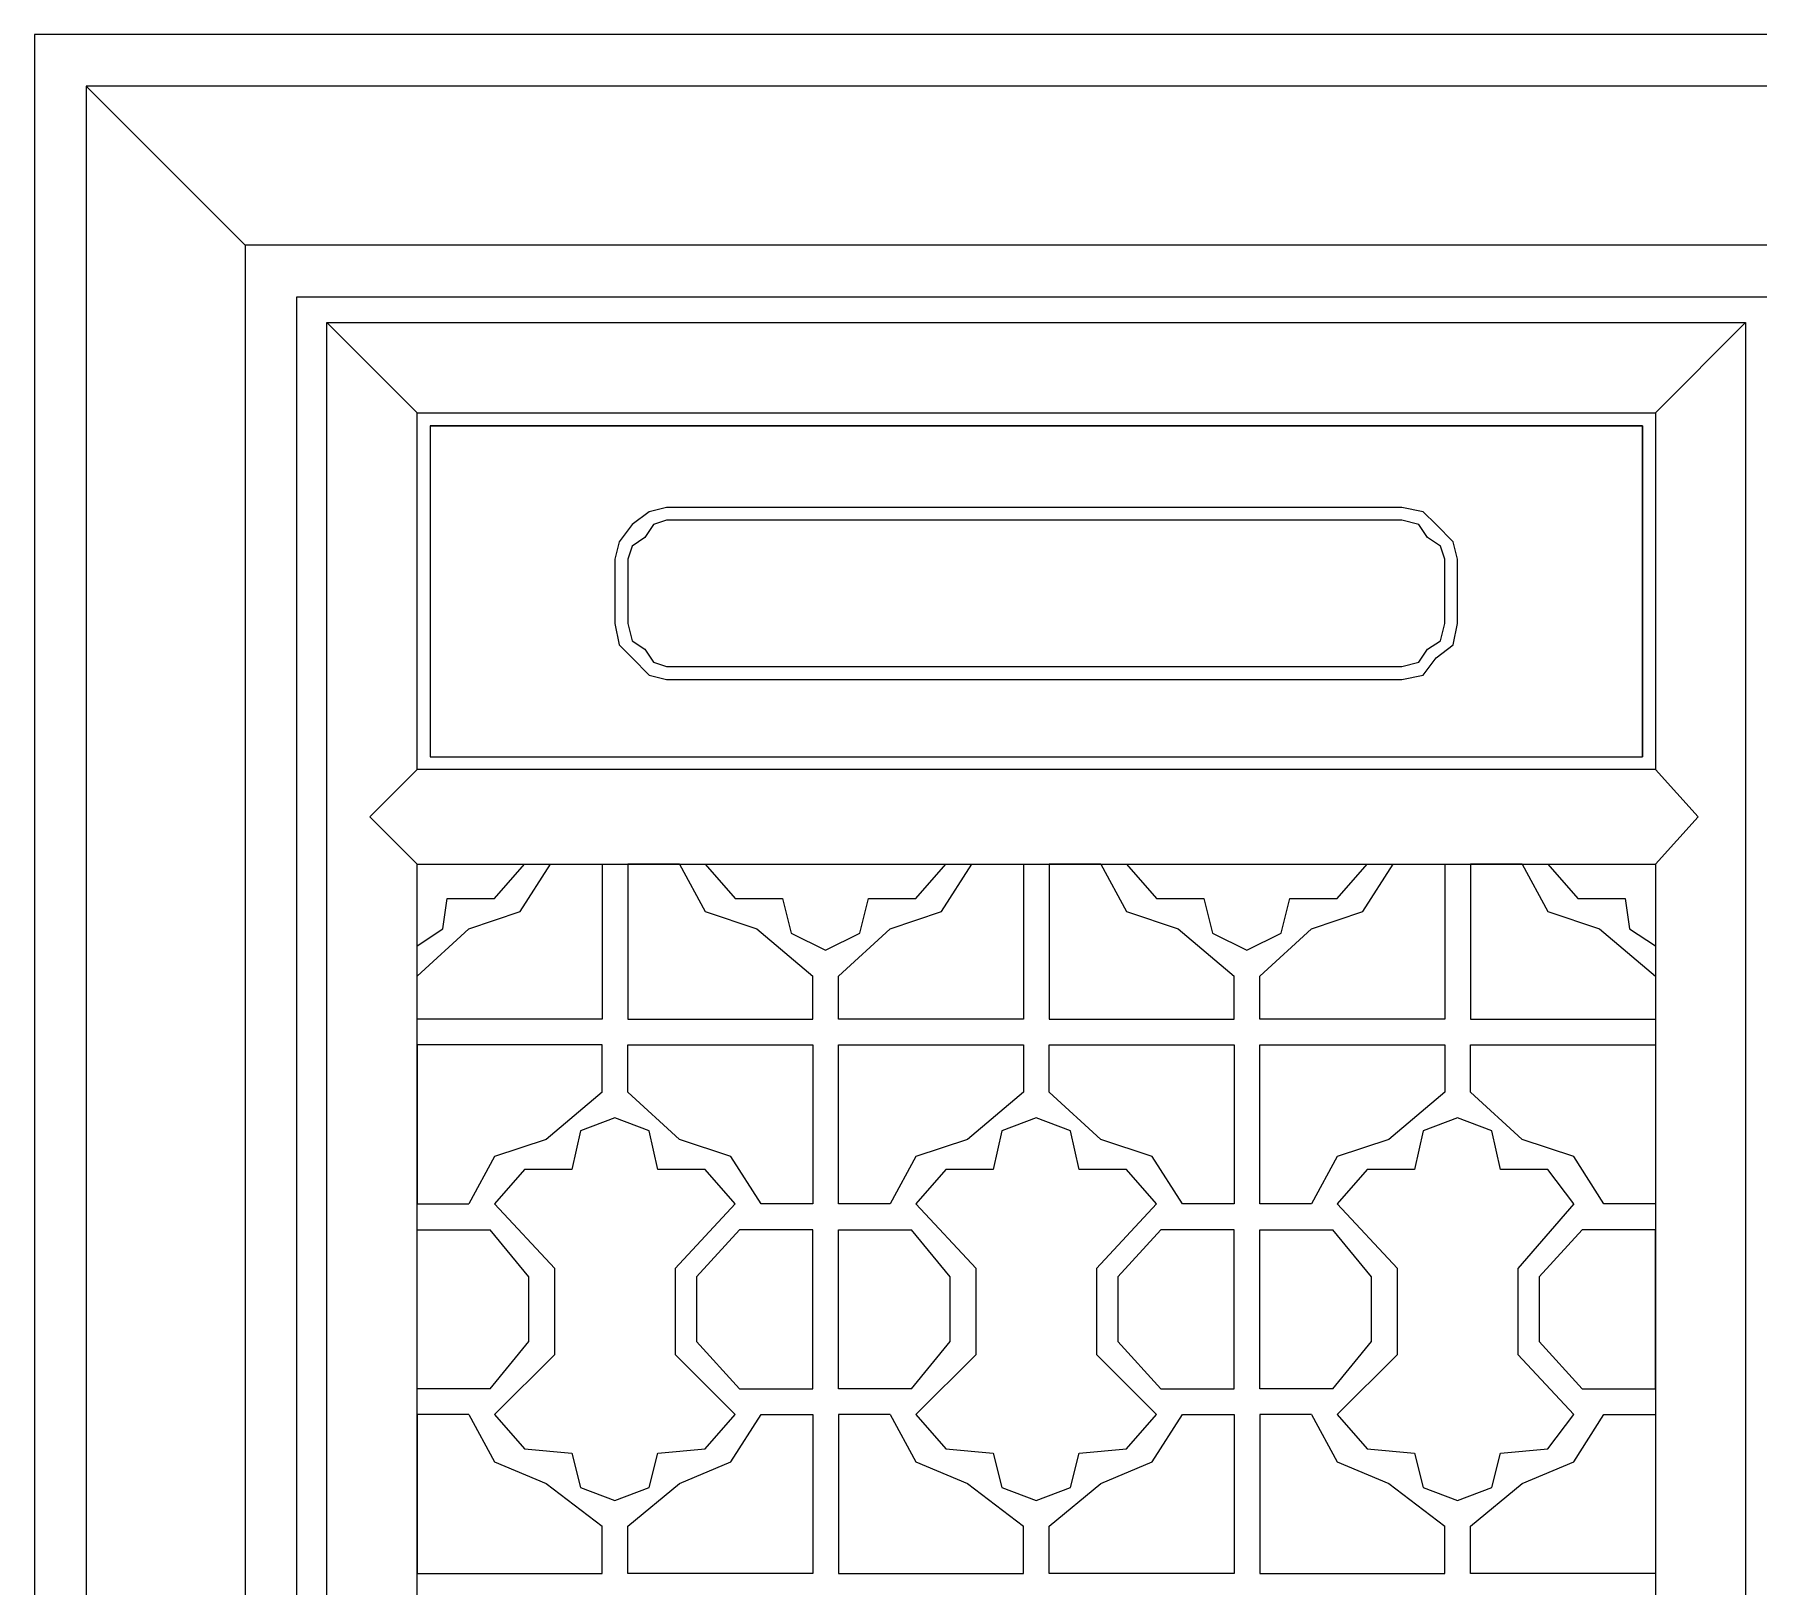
# Model space of a CAD drawing. Header units: centimetres. Extents: x -9.2 to 10.9, y -11.6 to 10.5.
# Drawn here: x -9.2 to -2.19, y 4.15 to 10.45 of the extents above; entities that cross this region are included whole.
import ezdxf

# ---------------------------------------------------------------- set-up
doc = ezdxf.new("R2010")
doc.units = ezdxf.units.CM
doc.header["$MEASUREMENT"] = 0
doc.layers.add('layer 1', color=7, linetype='Continuous')

msp = doc.modelspace()

# ---------------------------------------------------------------- linework, layer by layer
at = {"layer": 'layer 1', "color": 250, "lineweight": 0}
for points, knots in [([(-9.19759, 10.45281), (-9.19759, 10.45281), (10.90362, 10.45281), (10.90362, 10.45281), (10.90362, 10.45281), (10.90362, 10.45281), (10.90362, -11.56967), (10.90362, -11.56967), (10.90362, -11.56967), (10.90362, -11.56967), (-9.19759, -11.56967), (-9.19759, -11.56967), (-9.19759, -11.56967), (-9.19759, -11.56967), (-9.19759, 10.45281), (-9.19759, 10.45281)], [0, 0, 0, 0, 0.25, 0.25, 0.25, 0.25, 0.5, 0.5, 0.5, 0.5, 0.75, 0.75, 0.75, 0.75, 1, 1, 1, 1]), ([(-8.98821, 10.2432), (-8.98821, 10.2432), (10.69401, 10.2432), (10.69401, 10.2432), (10.69401, 10.2432), (10.69401, 10.2432), (10.69401, -11.36006), (10.69401, -11.36006), (10.69401, -11.36006), (10.69401, -11.36006), (-8.98821, -11.36006), (-8.98821, -11.36006), (-8.98821, -11.36006), (-8.98821, -11.36006), (-8.98821, 10.2432), (-8.98821, 10.2432)], [0, 0, 0, 0, 0.25, 0.25, 0.25, 0.25, 0.5, 0.5, 0.5, 0.5, 0.75, 0.75, 0.75, 0.75, 1, 1, 1, 1]), ([(-8.34187, 9.59709), (-8.34187, 9.59709), (10.0479, 9.59709), (10.0479, 9.59709), (10.0479, 9.59709), (10.0479, 9.59709), (10.0479, -10.71372), (10.0479, -10.71372), (10.0479, -10.71372), (10.0479, -10.71372), (-8.34187, -10.71372), (-8.34187, -10.71372), (-8.34187, -10.71372), (-8.34187, -10.71372), (-8.34187, 9.59709), (-8.34187, 9.59709)], [0, 0, 0, 0, 0.25, 0.25, 0.25, 0.25, 0.5, 0.5, 0.5, 0.5, 0.75, 0.75, 0.75, 0.75, 1, 1, 1, 1]), ([(-2.14223, -10.50434), (-2.14223, -10.50434), (-2.14223, 9.38748), (-2.14223, 9.38748), (-2.14223, 9.38748), (-2.14223, 9.38748), (-8.13249, 9.38748), (-8.13249, 9.38748), (-8.13249, 9.38748), (-8.13249, 9.38748), (-8.13249, -10.50434), (-8.13249, -10.50434), (-8.13249, -10.50434), (-8.13249, -10.50434), (-2.14223, -10.50434), (-2.14223, -10.50434)], [0, 0, 0, 0, 0.25, 0.25, 0.25, 0.25, 0.5, 0.5, 0.5, 0.5, 0.75, 0.75, 0.75, 0.75, 1, 1, 1, 1]), ([(-8.01018, -10.39953), (-8.01018, -10.39953), (-2.24703, -10.39953), (-2.24703, -10.39953), (-2.24703, -10.39953), (-2.24703, -10.39953), (-2.24703, 9.28268), (-2.24703, 9.28268), (-2.24703, 9.28268), (-2.24703, 9.28268), (-8.01018, 9.28268), (-8.01018, 9.28268), (-8.01018, 9.28268), (-8.01018, 9.28268), (-8.01018, -10.39953), (-8.01018, -10.39953)], [0, 0, 0, 0, 0.25, 0.25, 0.25, 0.25, 0.5, 0.5, 0.5, 0.5, 0.75, 0.75, 0.75, 0.75, 1, 1, 1, 1]), ([(-2.61374, 8.91597), (-2.61374, 8.91597), (-7.64347, 8.91597), (-7.64347, 8.91597), (-7.64347, 8.91597), (-7.64347, 8.91597), (-7.64347, 7.46643), (-7.64347, 7.46643), (-7.64347, 7.46643), (-7.64347, 7.46643), (-2.61374, 7.46643), (-2.61374, 7.46643), (-2.61374, 7.46643), (-2.61374, 7.46643), (-2.61374, 8.91597), (-2.61374, 8.91597)], [0, 0, 0, 0, 0.25, 0.25, 0.25, 0.25, 0.5, 0.5, 0.5, 0.5, 0.75, 0.75, 0.75, 0.75, 1, 1, 1, 1]), ([(-7.59096, 8.86346), (-7.59096, 8.86346), (-7.59096, 7.51872), (-7.59096, 7.51872), (-7.59096, 7.51872), (-7.59096, 7.51872), (-2.66603, 7.51872), (-2.66603, 7.51872), (-2.66603, 7.51872), (-2.66603, 7.51872), (-2.66603, 8.86346), (-2.66603, 8.86346), (-2.66603, 8.86346), (-2.66603, 8.86346), (-7.59096, 8.86346), (-7.59096, 8.86346), (-7.59096, 8.86346), (-7.59096, 8.86346), (-2.66603, 8.86346), (-2.66603, 8.86346)], [0, 0, 0, 0, 0.2, 0.2, 0.2, 0.2, 0.4, 0.4, 0.4, 0.4, 0.6, 0.6, 0.6, 0.6, 0.8, 0.8, 0.8, 0.8, 1, 1, 1, 1]), ([(-6.63043, 8.53176), (-6.63043, 8.53176), (-6.70023, 8.51426), (-6.70023, 8.51426), (-6.70023, 8.51426), (-6.70023, 8.51426), (-6.77025, 8.46174), (-6.77025, 8.46174)], [0, 0, 0, 0, 0.5, 0.5, 0.5, 0.5, 1, 1, 1, 1]), ([(-6.63043, 8.47925), (-6.63043, 8.47925), (-6.68295, 8.46174), (-6.68295, 8.46174), (-6.68295, 8.46174), (-6.68295, 8.46174), (-6.71773, 8.40945), (-6.71773, 8.40945)], [0, 0, 0, 0, 0.5, 0.5, 0.5, 0.5, 1, 1, 1, 1]), ([(-3.50447, 8.46174), (-3.50447, 8.46174), (-3.55676, 8.51426), (-3.55676, 8.51426), (-3.55676, 8.51426), (-3.55676, 8.51426), (-3.64406, 8.53176), (-3.64406, 8.53176)], [0, 0, 0, 0, 0.5, 0.5, 0.5, 0.5, 1, 1, 1, 1]), ([(-3.53925, 8.40945), (-3.53925, 8.40945), (-3.57426, 8.46174), (-3.57426, 8.46174), (-3.57426, 8.46174), (-3.57426, 8.46174), (-3.64406, 8.47925), (-3.64406, 8.47925)], [0, 0, 0, 0, 0.5, 0.5, 0.5, 0.5, 1, 1, 1, 1]), ([(-6.77025, 8.46174), (-6.77025, 8.46174), (-6.82254, 8.39195), (-6.82254, 8.39195), (-6.82254, 8.39195), (-6.82254, 8.39195), (-6.84004, 8.32215), (-6.84004, 8.32215)], [0, 0, 0, 0, 0.5, 0.5, 0.5, 0.5, 1, 1, 1, 1]), ([(-6.71773, 8.40945), (-6.71773, 8.40945), (-6.77025, 8.37444), (-6.77025, 8.37444), (-6.77025, 8.37444), (-6.77025, 8.37444), (-6.78775, 8.32215), (-6.78775, 8.32215)], [0, 0, 0, 0, 0.5, 0.5, 0.5, 0.5, 1, 1, 1, 1]), ([(-3.46946, 8.32215), (-3.46946, 8.32215), (-3.48696, 8.37444), (-3.48696, 8.37444), (-3.48696, 8.37444), (-3.48696, 8.37444), (-3.53925, 8.40945), (-3.53925, 8.40945)], [0, 0, 0, 0, 0.5, 0.5, 0.5, 0.5, 1, 1, 1, 1]), ([(-3.41717, 8.32215), (-3.41717, 8.32215), (-3.43445, 8.39195), (-3.43445, 8.39195), (-3.43445, 8.39195), (-3.43445, 8.39195), (-3.50447, 8.46174), (-3.50447, 8.46174)], [0, 0, 0, 0, 0.5, 0.5, 0.5, 0.5, 1, 1, 1, 1]), ([(-6.84004, 8.06025), (-6.84004, 8.06025), (-6.82254, 7.97295), (-6.82254, 7.97295), (-6.82254, 7.97295), (-6.82254, 7.97295), (-6.77025, 7.92044), (-6.77025, 7.92044)], [0, 0, 0, 0, 0.5, 0.5, 0.5, 0.5, 1, 1, 1, 1]), ([(-6.78775, 8.06025), (-6.78775, 8.06025), (-6.77025, 7.99023), (-6.77025, 7.99023), (-6.77025, 7.99023), (-6.77025, 7.99023), (-6.71773, 7.95545), (-6.71773, 7.95545)], [0, 0, 0, 0, 0.5, 0.5, 0.5, 0.5, 1, 1, 1, 1]), ([(-3.53925, 7.95545), (-3.53925, 7.95545), (-3.48696, 7.99023), (-3.48696, 7.99023), (-3.48696, 7.99023), (-3.48696, 7.99023), (-3.46946, 8.06025), (-3.46946, 8.06025)], [0, 0, 0, 0, 0.5, 0.5, 0.5, 0.5, 1, 1, 1, 1]), ([(-3.50447, 7.92044), (-3.50447, 7.92044), (-3.43445, 7.97295), (-3.43445, 7.97295), (-3.43445, 7.97295), (-3.43445, 7.97295), (-3.41717, 8.06025), (-3.41717, 8.06025)], [0, 0, 0, 0, 0.5, 0.5, 0.5, 0.5, 1, 1, 1, 1]), ([(-6.77025, 7.92044), (-6.77025, 7.92044), (-6.70023, 7.85064), (-6.70023, 7.85064), (-6.70023, 7.85064), (-6.70023, 7.85064), (-6.63043, 7.83314), (-6.63043, 7.83314)], [0, 0, 0, 0, 0.5, 0.5, 0.5, 0.5, 1, 1, 1, 1]), ([(-6.71773, 7.95545), (-6.71773, 7.95545), (-6.68295, 7.90293), (-6.68295, 7.90293), (-6.68295, 7.90293), (-6.68295, 7.90293), (-6.63043, 7.88543), (-6.63043, 7.88543)], [0, 0, 0, 0, 0.5, 0.5, 0.5, 0.5, 1, 1, 1, 1]), ([(-3.64406, 7.88543), (-3.64406, 7.88543), (-3.57426, 7.90293), (-3.57426, 7.90293), (-3.57426, 7.90293), (-3.57426, 7.90293), (-3.53925, 7.95545), (-3.53925, 7.95545)], [0, 0, 0, 0, 0.5, 0.5, 0.5, 0.5, 1, 1, 1, 1]), ([(-3.64406, 7.83314), (-3.64406, 7.83314), (-3.55676, 7.85064), (-3.55676, 7.85064), (-3.55676, 7.85064), (-3.55676, 7.85064), (-3.50447, 7.92044), (-3.50447, 7.92044)], [0, 0, 0, 0, 0.5, 0.5, 0.5, 0.5, 1, 1, 1, 1]), ([(-7.64347, 7.08222), (-7.64347, 7.08222), (-7.83558, 7.27433), (-7.83558, 7.27433), (-7.83558, 7.27433), (-7.83558, 7.27433), (-7.64347, 7.46643), (-7.64347, 7.46643)], [0, 0, 0, 0, 0.5, 0.5, 0.5, 0.5, 1, 1, 1, 1]), ([(-2.61374, 7.46643), (-2.61374, 7.46643), (-2.43914, 7.27433), (-2.43914, 7.27433), (-2.43914, 7.27433), (-2.43914, 7.27433), (-2.61374, 7.08222), (-2.61374, 7.08222)], [0, 0, 0, 0, 0.5, 0.5, 0.5, 0.5, 1, 1, 1, 1]), ([(-2.61374, -1.1435), (-2.61374, -1.1435), (-2.61374, 7.08222), (-2.61374, 7.08222), (-2.61374, 7.08222), (-2.61374, 7.08222), (-7.64347, 7.08222), (-7.64347, 7.08222), (-7.64347, 7.08222), (-7.64347, 7.08222), (-7.64347, -1.1435), (-7.64347, -1.1435), (-7.64347, -1.1435), (-7.64347, -1.1435), (-7.64347, -10.03283), (-7.64347, -10.03283), (-7.64347, -10.03283), (-7.64347, -10.03283), (-2.61374, -10.03283), (-2.61374, -10.03283), (-2.61374, -10.03283), (-2.61374, -10.03283), (-2.61374, -1.1435), (-2.61374, -1.1435)], [0, 0, 0, 0, 0.1666667, 0.1666667, 0.1666667, 0.1666667, 0.3333333, 0.3333333, 0.3333333, 0.3333333, 0.5, 0.5, 0.5, 0.5, 0.6666667, 0.6666667, 0.6666667, 0.6666667, 0.8333333, 0.8333333, 0.8333333, 0.8333333, 1, 1, 1, 1]), ([(-7.64347, 6.7503), (-7.64347, 6.7503), (-7.53867, 6.8201), (-7.53867, 6.8201), (-7.53867, 6.8201), (-7.53867, 6.8201), (-7.52116, 6.94241), (-7.52116, 6.94241), (-7.52116, 6.94241), (-7.52116, 6.94241), (-7.32906, 6.94241), (-7.32906, 6.94241), (-7.32906, 6.94241), (-7.32906, 6.94241), (-7.20675, 7.08222), (-7.20675, 7.08222)], [0, 0, 0, 0, 0.25, 0.25, 0.25, 0.25, 0.5, 0.5, 0.5, 0.5, 0.75, 0.75, 0.75, 0.75, 1, 1, 1, 1]), ([(-7.64347, 6.628), (-7.64347, 6.628), (-7.43386, 6.8201), (-7.43386, 6.8201), (-7.43386, 6.8201), (-7.43386, 6.8201), (-7.22425, 6.89012), (-7.22425, 6.89012), (-7.22425, 6.89012), (-7.22425, 6.89012), (-7.10194, 7.08222), (-7.10194, 7.08222), (-7.10194, 7.08222), (-7.10194, 7.08222), (-6.89233, 7.08222), (-6.89233, 7.08222), (-6.89233, 7.08222), (-6.89233, 7.08222), (-6.89233, 6.4534), (-6.89233, 6.4534), (-6.89233, 6.4534), (-6.89233, 6.4534), (-7.64347, 6.4534), (-7.64347, 6.4534)], [0, 0, 0, 0, 0.1666667, 0.1666667, 0.1666667, 0.1666667, 0.3333333, 0.3333333, 0.3333333, 0.3333333, 0.5, 0.5, 0.5, 0.5, 0.6666667, 0.6666667, 0.6666667, 0.6666667, 0.8333333, 0.8333333, 0.8333333, 0.8333333, 1, 1, 1, 1]), ([(-6.57814, 7.08222), (-6.57814, 7.08222), (-6.47334, 6.89012), (-6.47334, 6.89012), (-6.47334, 6.89012), (-6.47334, 6.89012), (-6.26373, 6.8201), (-6.26373, 6.8201)], [0, 0, 0, 0, 0.5, 0.5, 0.5, 0.5, 1, 1, 1, 1]), ([(-6.47334, 7.08222), (-6.47334, 7.08222), (-6.35103, 6.94241), (-6.35103, 6.94241), (-6.35103, 6.94241), (-6.35103, 6.94241), (-6.15892, 6.94241), (-6.15892, 6.94241), (-6.15892, 6.94241), (-6.15892, 6.94241), (-6.12391, 6.80282), (-6.12391, 6.80282), (-6.12391, 6.80282), (-6.12391, 6.80282), (-5.98432, 6.7328), (-5.98432, 6.7328), (-5.98432, 6.7328), (-5.98432, 6.7328), (-5.84451, 6.80282), (-5.84451, 6.80282), (-5.84451, 6.80282), (-5.84451, 6.80282), (-5.80972, 6.94241), (-5.80972, 6.94241), (-5.80972, 6.94241), (-5.80972, 6.94241), (-5.61762, 6.94241), (-5.61762, 6.94241), (-5.61762, 6.94241), (-5.61762, 6.94241), (-5.49531, 7.08222), (-5.49531, 7.08222)], [0, 0, 0, 0, 0.125, 0.125, 0.125, 0.125, 0.25, 0.25, 0.25, 0.25, 0.375, 0.375, 0.375, 0.375, 0.5, 0.5, 0.5, 0.5, 0.625, 0.625, 0.625, 0.625, 0.75, 0.75, 0.75, 0.75, 0.875, 0.875, 0.875, 0.875, 1, 1, 1, 1]), ([(-5.72242, 6.8201), (-5.72242, 6.8201), (-5.51281, 6.89012), (-5.51281, 6.89012), (-5.51281, 6.89012), (-5.51281, 6.89012), (-5.39051, 7.08222), (-5.39051, 7.08222)], [0, 0, 0, 0, 0.5, 0.5, 0.5, 0.5, 1, 1, 1, 1]), ([(-4.86648, 7.08222), (-4.86648, 7.08222), (-4.7619, 6.89012), (-4.7619, 6.89012), (-4.7619, 6.89012), (-4.7619, 6.89012), (-4.55229, 6.8201), (-4.55229, 6.8201)], [0, 0, 0, 0, 0.5, 0.5, 0.5, 0.5, 1, 1, 1, 1]), ([(-4.7619, 7.08222), (-4.7619, 7.08222), (-4.63959, 6.94241), (-4.63959, 6.94241), (-4.63959, 6.94241), (-4.63959, 6.94241), (-4.44749, 6.94241), (-4.44749, 6.94241), (-4.44749, 6.94241), (-4.44749, 6.94241), (-4.41248, 6.80282), (-4.41248, 6.80282), (-4.41248, 6.80282), (-4.41248, 6.80282), (-4.27289, 6.7328), (-4.27289, 6.7328), (-4.27289, 6.7328), (-4.27289, 6.7328), (-4.13307, 6.80282), (-4.13307, 6.80282), (-4.13307, 6.80282), (-4.13307, 6.80282), (-4.09806, 6.94241), (-4.09806, 6.94241), (-4.09806, 6.94241), (-4.09806, 6.94241), (-3.90596, 6.94241), (-3.90596, 6.94241), (-3.90596, 6.94241), (-3.90596, 6.94241), (-3.78387, 7.08222), (-3.78387, 7.08222)], [0, 0, 0, 0, 0.125, 0.125, 0.125, 0.125, 0.25, 0.25, 0.25, 0.25, 0.375, 0.375, 0.375, 0.375, 0.5, 0.5, 0.5, 0.5, 0.625, 0.625, 0.625, 0.625, 0.75, 0.75, 0.75, 0.75, 0.875, 0.875, 0.875, 0.875, 1, 1, 1, 1]), ([(-4.01076, 6.8201), (-4.01076, 6.8201), (-3.80138, 6.89012), (-3.80138, 6.89012), (-3.80138, 6.89012), (-3.80138, 6.89012), (-3.67907, 7.08222), (-3.67907, 7.08222)], [0, 0, 0, 0, 0.5, 0.5, 0.5, 0.5, 1, 1, 1, 1]), ([(-3.15504, 7.08222), (-3.15504, 7.08222), (-3.36465, 7.08222), (-3.36465, 7.08222), (-3.36465, 7.08222), (-3.36465, 7.08222), (-3.36465, 6.4534), (-3.36465, 6.4534), (-3.36465, 6.4534), (-3.36465, 6.4534), (-2.61374, 6.4534), (-2.61374, 6.4534)], [0, 0, 0, 0, 0.3333333, 0.3333333, 0.3333333, 0.3333333, 0.6666667, 0.6666667, 0.6666667, 0.6666667, 1, 1, 1, 1]), ([(-3.15504, 7.08222), (-3.15504, 7.08222), (-3.05024, 6.89012), (-3.05024, 6.89012), (-3.05024, 6.89012), (-3.05024, 6.89012), (-2.84085, 6.8201), (-2.84085, 6.8201)], [0, 0, 0, 0, 0.5, 0.5, 0.5, 0.5, 1, 1, 1, 1]), ([(-3.05024, 7.08222), (-3.05024, 7.08222), (-2.92815, 6.94241), (-2.92815, 6.94241), (-2.92815, 6.94241), (-2.92815, 6.94241), (-2.73605, 6.94241), (-2.73605, 6.94241)], [0, 0, 0, 0, 0.5, 0.5, 0.5, 0.5, 1, 1, 1, 1]), ([(-2.73605, 6.94241), (-2.73605, 6.94241), (-2.71854, 6.8201), (-2.71854, 6.8201), (-2.71854, 6.8201), (-2.71854, 6.8201), (-2.61374, 6.7503), (-2.61374, 6.7503)], [0, 0, 0, 0, 0.5, 0.5, 0.5, 0.5, 1, 1, 1, 1]), ([(-6.84004, 6.05168), (-6.84004, 6.05168), (-6.97986, 5.99939), (-6.97986, 5.99939), (-6.97986, 5.99939), (-6.97986, 5.99939), (-7.01464, 5.8423), (-7.01464, 5.8423)], [0, 0, 0, 0, 0.5, 0.5, 0.5, 0.5, 1, 1, 1, 1]), ([(-6.66544, 5.8423), (-6.66544, 5.8423), (-6.70023, 5.99939), (-6.70023, 5.99939), (-6.70023, 5.99939), (-6.70023, 5.99939), (-6.84004, 6.05168), (-6.84004, 6.05168)], [0, 0, 0, 0, 0.5, 0.5, 0.5, 0.5, 1, 1, 1, 1]), ([(-5.12861, 6.05168), (-5.12861, 6.05168), (-5.2682, 5.99939), (-5.2682, 5.99939), (-5.2682, 5.99939), (-5.2682, 5.99939), (-5.30321, 5.8423), (-5.30321, 5.8423)], [0, 0, 0, 0, 0.5, 0.5, 0.5, 0.5, 1, 1, 1, 1]), ([(-4.95401, 5.8423), (-4.95401, 5.8423), (-4.98879, 5.99939), (-4.98879, 5.99939), (-4.98879, 5.99939), (-4.98879, 5.99939), (-5.12861, 6.05168), (-5.12861, 6.05168)], [0, 0, 0, 0, 0.5, 0.5, 0.5, 0.5, 1, 1, 1, 1]), ([(-3.41717, 6.05168), (-3.41717, 6.05168), (-3.55676, 5.99939), (-3.55676, 5.99939), (-3.55676, 5.99939), (-3.55676, 5.99939), (-3.59177, 5.8423), (-3.59177, 5.8423)], [0, 0, 0, 0, 0.5, 0.5, 0.5, 0.5, 1, 1, 1, 1]), ([(-3.24234, 5.8423), (-3.24234, 5.8423), (-3.27735, 5.99939), (-3.27735, 5.99939), (-3.27735, 5.99939), (-3.27735, 5.99939), (-3.41717, 6.05168), (-3.41717, 6.05168)], [0, 0, 0, 0, 0.5, 0.5, 0.5, 0.5, 1, 1, 1, 1]), ([(-7.11945, 5.96438), (-7.11945, 5.96438), (-7.32906, 5.89459), (-7.32906, 5.89459), (-7.32906, 5.89459), (-7.32906, 5.89459), (-7.43386, 5.70248), (-7.43386, 5.70248)], [0, 0, 0, 0, 0.5, 0.5, 0.5, 0.5, 1, 1, 1, 1]), ([(-6.24622, 5.70248), (-6.24622, 5.70248), (-6.36853, 5.89459), (-6.36853, 5.89459), (-6.36853, 5.89459), (-6.36853, 5.89459), (-6.57814, 5.96438), (-6.57814, 5.96438)], [0, 0, 0, 0, 0.5, 0.5, 0.5, 0.5, 1, 1, 1, 1]), ([(-5.40801, 5.96438), (-5.40801, 5.96438), (-5.61762, 5.89459), (-5.61762, 5.89459), (-5.61762, 5.89459), (-5.61762, 5.89459), (-5.72242, 5.70248), (-5.72242, 5.70248)], [0, 0, 0, 0, 0.5, 0.5, 0.5, 0.5, 1, 1, 1, 1]), ([(-4.53479, 5.70248), (-4.53479, 5.70248), (-4.6571, 5.89459), (-4.6571, 5.89459), (-4.6571, 5.89459), (-4.6571, 5.89459), (-4.86648, 5.96438), (-4.86648, 5.96438)], [0, 0, 0, 0, 0.5, 0.5, 0.5, 0.5, 1, 1, 1, 1]), ([(-3.69657, 5.96438), (-3.69657, 5.96438), (-3.90596, 5.89459), (-3.90596, 5.89459), (-3.90596, 5.89459), (-3.90596, 5.89459), (-4.01076, 5.70248), (-4.01076, 5.70248)], [0, 0, 0, 0, 0.5, 0.5, 0.5, 0.5, 1, 1, 1, 1]), ([(-2.82335, 5.70248), (-2.82335, 5.70248), (-2.94543, 5.89459), (-2.94543, 5.89459), (-2.94543, 5.89459), (-2.94543, 5.89459), (-3.15504, 5.96438), (-3.15504, 5.96438)], [0, 0, 0, 0, 0.5, 0.5, 0.5, 0.5, 1, 1, 1, 1]), ([(-7.01464, 5.8423), (-7.01464, 5.8423), (-7.20675, 5.8423), (-7.20675, 5.8423), (-7.20675, 5.8423), (-7.20675, 5.8423), (-7.32906, 5.70248), (-7.32906, 5.70248)], [0, 0, 0, 0, 0.5, 0.5, 0.5, 0.5, 1, 1, 1, 1]), ([(-6.35103, 5.70248), (-6.35103, 5.70248), (-6.47334, 5.8423), (-6.47334, 5.8423), (-6.47334, 5.8423), (-6.47334, 5.8423), (-6.66544, 5.8423), (-6.66544, 5.8423)], [0, 0, 0, 0, 0.5, 0.5, 0.5, 0.5, 1, 1, 1, 1]), ([(-5.30321, 5.8423), (-5.30321, 5.8423), (-5.49531, 5.8423), (-5.49531, 5.8423), (-5.49531, 5.8423), (-5.49531, 5.8423), (-5.61762, 5.70248), (-5.61762, 5.70248)], [0, 0, 0, 0, 0.5, 0.5, 0.5, 0.5, 1, 1, 1, 1]), ([(-4.63959, 5.70248), (-4.63959, 5.70248), (-4.7619, 5.8423), (-4.7619, 5.8423), (-4.7619, 5.8423), (-4.7619, 5.8423), (-4.95401, 5.8423), (-4.95401, 5.8423)], [0, 0, 0, 0, 0.5, 0.5, 0.5, 0.5, 1, 1, 1, 1]), ([(-3.59177, 5.8423), (-3.59177, 5.8423), (-3.78387, 5.8423), (-3.78387, 5.8423), (-3.78387, 5.8423), (-3.78387, 5.8423), (-3.90596, 5.70248), (-3.90596, 5.70248)], [0, 0, 0, 0, 0.5, 0.5, 0.5, 0.5, 1, 1, 1, 1]), ([(-2.94543, 5.70248), (-2.94543, 5.70248), (-3.05024, 5.8423), (-3.05024, 5.8423), (-3.05024, 5.8423), (-3.05024, 5.8423), (-3.24234, 5.8423), (-3.24234, 5.8423)], [0, 0, 0, 0, 0.5, 0.5, 0.5, 0.5, 1, 1, 1, 1]), ([(-7.32906, 4.84676), (-7.32906, 4.84676), (-7.08444, 5.09116), (-7.08444, 5.09116), (-7.08444, 5.09116), (-7.08444, 5.09116), (-7.08444, 5.44058), (-7.08444, 5.44058), (-7.08444, 5.44058), (-7.08444, 5.44058), (-7.32906, 5.70248), (-7.32906, 5.70248)], [0, 0, 0, 0, 0.3333333, 0.3333333, 0.3333333, 0.3333333, 0.6666667, 0.6666667, 0.6666667, 0.6666667, 1, 1, 1, 1]), ([(-6.35103, 5.70248), (-6.35103, 5.70248), (-6.59565, 5.44058), (-6.59565, 5.44058), (-6.59565, 5.44058), (-6.59565, 5.44058), (-6.59565, 5.09116), (-6.59565, 5.09116), (-6.59565, 5.09116), (-6.59565, 5.09116), (-6.35103, 4.84676), (-6.35103, 4.84676)], [0, 0, 0, 0, 0.3333333, 0.3333333, 0.3333333, 0.3333333, 0.6666667, 0.6666667, 0.6666667, 0.6666667, 1, 1, 1, 1]), ([(-5.61762, 4.84676), (-5.61762, 4.84676), (-5.373, 5.09116), (-5.373, 5.09116), (-5.373, 5.09116), (-5.373, 5.09116), (-5.373, 5.44058), (-5.373, 5.44058), (-5.373, 5.44058), (-5.373, 5.44058), (-5.61762, 5.70248), (-5.61762, 5.70248)], [0, 0, 0, 0, 0.3333333, 0.3333333, 0.3333333, 0.3333333, 0.6666667, 0.6666667, 0.6666667, 0.6666667, 1, 1, 1, 1]), ([(-4.63959, 5.70248), (-4.63959, 5.70248), (-4.88399, 5.44058), (-4.88399, 5.44058), (-4.88399, 5.44058), (-4.88399, 5.44058), (-4.88399, 5.09116), (-4.88399, 5.09116), (-4.88399, 5.09116), (-4.88399, 5.09116), (-4.63959, 4.84676), (-4.63959, 4.84676)], [0, 0, 0, 0, 0.3333333, 0.3333333, 0.3333333, 0.3333333, 0.6666667, 0.6666667, 0.6666667, 0.6666667, 1, 1, 1, 1]), ([(-3.90596, 4.84676), (-3.90596, 4.84676), (-3.66156, 5.09116), (-3.66156, 5.09116), (-3.66156, 5.09116), (-3.66156, 5.09116), (-3.66156, 5.44058), (-3.66156, 5.44058), (-3.66156, 5.44058), (-3.66156, 5.44058), (-3.90596, 5.70248), (-3.90596, 5.70248)], [0, 0, 0, 0, 0.3333333, 0.3333333, 0.3333333, 0.3333333, 0.6666667, 0.6666667, 0.6666667, 0.6666667, 1, 1, 1, 1]), ([(-2.94543, 5.70248), (-2.94543, 5.70248), (-3.17255, 5.44058), (-3.17255, 5.44058), (-3.17255, 5.44058), (-3.17255, 5.44058), (-3.17255, 5.09116), (-3.17255, 5.09116), (-3.17255, 5.09116), (-3.17255, 5.09116), (-2.94543, 4.84676), (-2.94543, 4.84676)], [0, 0, 0, 0, 0.3333333, 0.3333333, 0.3333333, 0.3333333, 0.6666667, 0.6666667, 0.6666667, 0.6666667, 1, 1, 1, 1]), ([(-7.34656, 4.95157), (-7.34656, 4.95157), (-7.18924, 5.14367), (-7.18924, 5.14367), (-7.18924, 5.14367), (-7.18924, 5.14367), (-7.18924, 5.40557), (-7.18924, 5.40557), (-7.18924, 5.40557), (-7.18924, 5.40557), (-7.34656, 5.59768), (-7.34656, 5.59768)], [0, 0, 0, 0, 0.3333333, 0.3333333, 0.3333333, 0.3333333, 0.6666667, 0.6666667, 0.6666667, 0.6666667, 1, 1, 1, 1]), ([(-6.33352, 5.59768), (-6.33352, 5.59768), (-6.50812, 5.40557), (-6.50812, 5.40557), (-6.50812, 5.40557), (-6.50812, 5.40557), (-6.50812, 5.14367), (-6.50812, 5.14367), (-6.50812, 5.14367), (-6.50812, 5.14367), (-6.33352, 4.95157), (-6.33352, 4.95157)], [0, 0, 0, 0, 0.3333333, 0.3333333, 0.3333333, 0.3333333, 0.6666667, 0.6666667, 0.6666667, 0.6666667, 1, 1, 1, 1]), ([(-5.6349, 4.95157), (-5.6349, 4.95157), (-5.47781, 5.14367), (-5.47781, 5.14367), (-5.47781, 5.14367), (-5.47781, 5.14367), (-5.47781, 5.40557), (-5.47781, 5.40557), (-5.47781, 5.40557), (-5.47781, 5.40557), (-5.6349, 5.59768), (-5.6349, 5.59768)], [0, 0, 0, 0, 0.3333333, 0.3333333, 0.3333333, 0.3333333, 0.6666667, 0.6666667, 0.6666667, 0.6666667, 1, 1, 1, 1]), ([(-4.62209, 5.59768), (-4.62209, 5.59768), (-4.79669, 5.40557), (-4.79669, 5.40557), (-4.79669, 5.40557), (-4.79669, 5.40557), (-4.79669, 5.14367), (-4.79669, 5.14367), (-4.79669, 5.14367), (-4.79669, 5.14367), (-4.62209, 4.95157), (-4.62209, 4.95157)], [0, 0, 0, 0, 0.3333333, 0.3333333, 0.3333333, 0.3333333, 0.6666667, 0.6666667, 0.6666667, 0.6666667, 1, 1, 1, 1]), ([(-3.92346, 4.95157), (-3.92346, 4.95157), (-3.76637, 5.14367), (-3.76637, 5.14367), (-3.76637, 5.14367), (-3.76637, 5.14367), (-3.76637, 5.40557), (-3.76637, 5.40557), (-3.76637, 5.40557), (-3.76637, 5.40557), (-3.92346, 5.59768), (-3.92346, 5.59768)], [0, 0, 0, 0, 0.3333333, 0.3333333, 0.3333333, 0.3333333, 0.6666667, 0.6666667, 0.6666667, 0.6666667, 1, 1, 1, 1]), ([(-2.91065, 5.59768), (-2.91065, 5.59768), (-3.08525, 5.40557), (-3.08525, 5.40557), (-3.08525, 5.40557), (-3.08525, 5.40557), (-3.08525, 5.14367), (-3.08525, 5.14367), (-3.08525, 5.14367), (-3.08525, 5.14367), (-2.91065, 4.95157), (-2.91065, 4.95157)], [0, 0, 0, 0, 0.3333333, 0.3333333, 0.3333333, 0.3333333, 0.6666667, 0.6666667, 0.6666667, 0.6666667, 1, 1, 1, 1]), ([(-7.43386, 4.84676), (-7.43386, 4.84676), (-7.32906, 4.65466), (-7.32906, 4.65466), (-7.32906, 4.65466), (-7.32906, 4.65466), (-7.11945, 4.56736), (-7.11945, 4.56736)], [0, 0, 0, 0, 0.5, 0.5, 0.5, 0.5, 1, 1, 1, 1]), ([(-7.32906, 4.84676), (-7.32906, 4.84676), (-7.20675, 4.70695), (-7.20675, 4.70695), (-7.20675, 4.70695), (-7.20675, 4.70695), (-7.01464, 4.68967), (-7.01464, 4.68967)], [0, 0, 0, 0, 0.5, 0.5, 0.5, 0.5, 1, 1, 1, 1]), ([(-6.66544, 4.68967), (-6.66544, 4.68967), (-6.47334, 4.70695), (-6.47334, 4.70695), (-6.47334, 4.70695), (-6.47334, 4.70695), (-6.35103, 4.84676), (-6.35103, 4.84676)], [0, 0, 0, 0, 0.5, 0.5, 0.5, 0.5, 1, 1, 1, 1]), ([(-6.57814, 4.56736), (-6.57814, 4.56736), (-6.36853, 4.65466), (-6.36853, 4.65466), (-6.36853, 4.65466), (-6.36853, 4.65466), (-6.24622, 4.84676), (-6.24622, 4.84676)], [0, 0, 0, 0, 0.5, 0.5, 0.5, 0.5, 1, 1, 1, 1]), ([(-5.72242, 4.84676), (-5.72242, 4.84676), (-5.61762, 4.65466), (-5.61762, 4.65466), (-5.61762, 4.65466), (-5.61762, 4.65466), (-5.40801, 4.56736), (-5.40801, 4.56736)], [0, 0, 0, 0, 0.5, 0.5, 0.5, 0.5, 1, 1, 1, 1]), ([(-5.61762, 4.84676), (-5.61762, 4.84676), (-5.49531, 4.70695), (-5.49531, 4.70695), (-5.49531, 4.70695), (-5.49531, 4.70695), (-5.30321, 4.68967), (-5.30321, 4.68967)], [0, 0, 0, 0, 0.5, 0.5, 0.5, 0.5, 1, 1, 1, 1]), ([(-4.95401, 4.68967), (-4.95401, 4.68967), (-4.7619, 4.70695), (-4.7619, 4.70695), (-4.7619, 4.70695), (-4.7619, 4.70695), (-4.63959, 4.84676), (-4.63959, 4.84676)], [0, 0, 0, 0, 0.5, 0.5, 0.5, 0.5, 1, 1, 1, 1]), ([(-4.86648, 4.56736), (-4.86648, 4.56736), (-4.6571, 4.65466), (-4.6571, 4.65466), (-4.6571, 4.65466), (-4.6571, 4.65466), (-4.53479, 4.84676), (-4.53479, 4.84676)], [0, 0, 0, 0, 0.5, 0.5, 0.5, 0.5, 1, 1, 1, 1]), ([(-4.01076, 4.84676), (-4.01076, 4.84676), (-3.90596, 4.65466), (-3.90596, 4.65466), (-3.90596, 4.65466), (-3.90596, 4.65466), (-3.69657, 4.56736), (-3.69657, 4.56736)], [0, 0, 0, 0, 0.5, 0.5, 0.5, 0.5, 1, 1, 1, 1]), ([(-3.90596, 4.84676), (-3.90596, 4.84676), (-3.78387, 4.70695), (-3.78387, 4.70695), (-3.78387, 4.70695), (-3.78387, 4.70695), (-3.59177, 4.68967), (-3.59177, 4.68967)], [0, 0, 0, 0, 0.5, 0.5, 0.5, 0.5, 1, 1, 1, 1]), ([(-3.24234, 4.68967), (-3.24234, 4.68967), (-3.05024, 4.70695), (-3.05024, 4.70695), (-3.05024, 4.70695), (-3.05024, 4.70695), (-2.94543, 4.84676), (-2.94543, 4.84676)], [0, 0, 0, 0, 0.5, 0.5, 0.5, 0.5, 1, 1, 1, 1]), ([(-3.15504, 4.56736), (-3.15504, 4.56736), (-2.94543, 4.65466), (-2.94543, 4.65466), (-2.94543, 4.65466), (-2.94543, 4.65466), (-2.82335, 4.84676), (-2.82335, 4.84676)], [0, 0, 0, 0, 0.5, 0.5, 0.5, 0.5, 1, 1, 1, 1]), ([(-7.01464, 4.68967), (-7.01464, 4.68967), (-6.97986, 4.54985), (-6.97986, 4.54985), (-6.97986, 4.54985), (-6.97986, 4.54985), (-6.84004, 4.49756), (-6.84004, 4.49756)], [0, 0, 0, 0, 0.5, 0.5, 0.5, 0.5, 1, 1, 1, 1]), ([(-6.84004, 4.49756), (-6.84004, 4.49756), (-6.70023, 4.54985), (-6.70023, 4.54985), (-6.70023, 4.54985), (-6.70023, 4.54985), (-6.66544, 4.68967), (-6.66544, 4.68967)], [0, 0, 0, 0, 0.5, 0.5, 0.5, 0.5, 1, 1, 1, 1]), ([(-5.30321, 4.68967), (-5.30321, 4.68967), (-5.2682, 4.54985), (-5.2682, 4.54985), (-5.2682, 4.54985), (-5.2682, 4.54985), (-5.12861, 4.49756), (-5.12861, 4.49756)], [0, 0, 0, 0, 0.5, 0.5, 0.5, 0.5, 1, 1, 1, 1]), ([(-5.12861, 4.49756), (-5.12861, 4.49756), (-4.98879, 4.54985), (-4.98879, 4.54985), (-4.98879, 4.54985), (-4.98879, 4.54985), (-4.95401, 4.68967), (-4.95401, 4.68967)], [0, 0, 0, 0, 0.5, 0.5, 0.5, 0.5, 1, 1, 1, 1]), ([(-3.59177, 4.68967), (-3.59177, 4.68967), (-3.55676, 4.54985), (-3.55676, 4.54985), (-3.55676, 4.54985), (-3.55676, 4.54985), (-3.41717, 4.49756), (-3.41717, 4.49756)], [0, 0, 0, 0, 0.5, 0.5, 0.5, 0.5, 1, 1, 1, 1]), ([(-3.41717, 4.49756), (-3.41717, 4.49756), (-3.27735, 4.54985), (-3.27735, 4.54985), (-3.27735, 4.54985), (-3.27735, 4.54985), (-3.24234, 4.68967), (-3.24234, 4.68967)], [0, 0, 0, 0, 0.5, 0.5, 0.5, 0.5, 1, 1, 1, 1])]:
    msp.add_open_spline(points, degree=3, knots=knots, dxfattribs=at)
for points in [[(-8.98821, 10.2432), (-8.98821, 10.2432), (-8.34187, 9.59709), (-8.34187, 9.59709)], [(-8.01018, 9.28268), (-8.01018, 9.28268), (-7.64347, 8.91597), (-7.64347, 8.91597)], [(-2.61374, 8.91597), (-2.61374, 8.91597), (-2.24703, 9.28268), (-2.24703, 9.28268)], [(-7.59096, 8.86346), (-7.59096, 8.86346), (-7.59096, 7.51872), (-7.59096, 7.51872)], [(-2.66603, 8.86346), (-2.66603, 8.86346), (-2.66603, 7.51872), (-2.66603, 7.51872)], [(-3.64406, 8.53176), (-3.64406, 8.53176), (-6.63043, 8.53176), (-6.63043, 8.53176)], [(-3.64406, 8.47925), (-3.64406, 8.47925), (-6.63043, 8.47925), (-6.63043, 8.47925)], [(-6.84004, 8.32215), (-6.84004, 8.32215), (-6.84004, 8.06025), (-6.84004, 8.06025)], [(-6.78775, 8.32215), (-6.78775, 8.32215), (-6.78775, 8.06025), (-6.78775, 8.06025)], [(-3.46946, 8.06025), (-3.46946, 8.06025), (-3.46946, 8.32215), (-3.46946, 8.32215)], [(-3.41717, 8.06025), (-3.41717, 8.06025), (-3.41717, 8.32215), (-3.41717, 8.32215)], [(-6.63043, 7.88543), (-6.63043, 7.88543), (-3.64406, 7.88543), (-3.64406, 7.88543)], [(-6.63043, 7.83314), (-6.63043, 7.83314), (-3.64406, 7.83314), (-3.64406, 7.83314)], [(-6.57814, 7.08222), (-6.57814, 7.08222), (-6.78775, 7.08222), (-6.78775, 7.08222)], [(-6.78775, 7.08222), (-6.78775, 7.08222), (-6.78775, 6.4534), (-6.78775, 6.4534)], [(-5.39051, 7.08222), (-5.39051, 7.08222), (-5.1809, 7.08222), (-5.1809, 7.08222)], [(-5.1809, 7.08222), (-5.1809, 7.08222), (-5.1809, 6.4534), (-5.1809, 6.4534)], [(-4.86648, 7.08222), (-4.86648, 7.08222), (-5.07609, 7.08222), (-5.07609, 7.08222)], [(-5.07609, 7.08222), (-5.07609, 7.08222), (-5.07609, 6.4534), (-5.07609, 6.4534)], [(-3.67907, 7.08222), (-3.67907, 7.08222), (-3.46946, 7.08222), (-3.46946, 7.08222)], [(-3.46946, 7.08222), (-3.46946, 7.08222), (-3.46946, 6.4534), (-3.46946, 6.4534)], [(-6.26373, 6.8201), (-6.26373, 6.8201), (-6.03661, 6.628), (-6.03661, 6.628)], [(-5.93181, 6.628), (-5.93181, 6.628), (-5.72242, 6.8201), (-5.72242, 6.8201)], [(-4.55229, 6.8201), (-4.55229, 6.8201), (-4.32518, 6.628), (-4.32518, 6.628)], [(-4.22037, 6.628), (-4.22037, 6.628), (-4.01076, 6.8201), (-4.01076, 6.8201)], [(-2.84085, 6.8201), (-2.84085, 6.8201), (-2.61374, 6.628), (-2.61374, 6.628)], [(-6.03661, 6.4534), (-6.03661, 6.4534), (-6.03661, 6.628), (-6.03661, 6.628)], [(-5.93181, 6.4534), (-5.93181, 6.4534), (-5.93181, 6.628), (-5.93181, 6.628)], [(-4.32518, 6.4534), (-4.32518, 6.4534), (-4.32518, 6.628), (-4.32518, 6.628)], [(-4.22037, 6.4534), (-4.22037, 6.4534), (-4.22037, 6.628), (-4.22037, 6.628)], [(-6.78775, 6.4534), (-6.78775, 6.4534), (-6.03661, 6.4534), (-6.03661, 6.4534)], [(-5.1809, 6.4534), (-5.1809, 6.4534), (-5.93181, 6.4534), (-5.93181, 6.4534)], [(-5.07609, 6.4534), (-5.07609, 6.4534), (-4.32518, 6.4534), (-4.32518, 6.4534)], [(-3.46946, 6.4534), (-3.46946, 6.4534), (-4.22037, 6.4534), (-4.22037, 6.4534)], [(-7.64347, 6.34859), (-7.64347, 6.34859), (-7.64347, 5.70248), (-7.64347, 5.70248)], [(-6.89233, 6.34859), (-6.89233, 6.34859), (-7.64347, 6.34859), (-7.64347, 6.34859)], [(-6.89233, 6.15649), (-6.89233, 6.15649), (-6.89233, 6.34859), (-6.89233, 6.34859)], [(-6.78775, 6.15649), (-6.78775, 6.15649), (-6.78775, 6.34859), (-6.78775, 6.34859)], [(-6.78775, 6.34859), (-6.78775, 6.34859), (-6.03661, 6.34859), (-6.03661, 6.34859)], [(-6.03661, 6.34859), (-6.03661, 6.34859), (-6.03661, 5.70248), (-6.03661, 5.70248)], [(-5.93181, 5.70248), (-5.93181, 5.70248), (-5.93181, 6.34859), (-5.93181, 6.34859)], [(-5.93181, 6.34859), (-5.93181, 6.34859), (-5.1809, 6.34859), (-5.1809, 6.34859)], [(-5.1809, 6.34859), (-5.1809, 6.34859), (-5.1809, 6.15649), (-5.1809, 6.15649)], [(-5.07609, 6.15649), (-5.07609, 6.15649), (-5.07609, 6.34859), (-5.07609, 6.34859)], [(-5.07609, 6.34859), (-5.07609, 6.34859), (-4.32518, 6.34859), (-4.32518, 6.34859)], [(-4.32518, 6.34859), (-4.32518, 6.34859), (-4.32518, 5.70248), (-4.32518, 5.70248)], [(-4.22037, 5.70248), (-4.22037, 5.70248), (-4.22037, 6.34859), (-4.22037, 6.34859)], [(-4.22037, 6.34859), (-4.22037, 6.34859), (-3.46946, 6.34859), (-3.46946, 6.34859)], [(-3.46946, 6.34859), (-3.46946, 6.34859), (-3.46946, 6.15649), (-3.46946, 6.15649)], [(-3.36465, 6.15649), (-3.36465, 6.15649), (-3.36465, 6.34859), (-3.36465, 6.34859)], [(-3.36465, 6.34859), (-3.36465, 6.34859), (-2.61374, 6.34859), (-2.61374, 6.34859)], [(-2.61374, 6.34859), (-2.61374, 6.34859), (-2.61374, 5.70248), (-2.61374, 5.70248)], [(-6.89233, 6.15649), (-6.89233, 6.15649), (-7.11945, 5.96438), (-7.11945, 5.96438)], [(-6.57814, 5.96438), (-6.57814, 5.96438), (-6.78775, 6.15649), (-6.78775, 6.15649)], [(-5.1809, 6.15649), (-5.1809, 6.15649), (-5.40801, 5.96438), (-5.40801, 5.96438)], [(-4.86648, 5.96438), (-4.86648, 5.96438), (-5.07609, 6.15649), (-5.07609, 6.15649)], [(-3.46946, 6.15649), (-3.46946, 6.15649), (-3.69657, 5.96438), (-3.69657, 5.96438)], [(-3.15504, 5.96438), (-3.15504, 5.96438), (-3.36465, 6.15649), (-3.36465, 6.15649)], [(-7.64347, 5.70248), (-7.64347, 5.70248), (-7.43386, 5.70248), (-7.43386, 5.70248)], [(-6.03661, 5.70248), (-6.03661, 5.70248), (-6.24622, 5.70248), (-6.24622, 5.70248)], [(-5.72242, 5.70248), (-5.72242, 5.70248), (-5.93181, 5.70248), (-5.93181, 5.70248)], [(-4.32518, 5.70248), (-4.32518, 5.70248), (-4.53479, 5.70248), (-4.53479, 5.70248)], [(-4.01076, 5.70248), (-4.01076, 5.70248), (-4.22037, 5.70248), (-4.22037, 5.70248)], [(-2.61374, 5.70248), (-2.61374, 5.70248), (-2.82335, 5.70248), (-2.82335, 5.70248)], [(-7.64347, 4.95157), (-7.64347, 4.95157), (-7.64347, 5.59768), (-7.64347, 5.59768)], [(-7.64347, 5.59768), (-7.64347, 5.59768), (-7.34656, 5.59768), (-7.34656, 5.59768)], [(-6.03661, 5.59768), (-6.03661, 5.59768), (-6.33352, 5.59768), (-6.33352, 5.59768)], [(-6.03661, 4.95157), (-6.03661, 4.95157), (-6.03661, 5.59768), (-6.03661, 5.59768)], [(-5.93181, 4.95157), (-5.93181, 4.95157), (-5.93181, 5.59768), (-5.93181, 5.59768)], [(-5.93181, 5.59768), (-5.93181, 5.59768), (-5.6349, 5.59768), (-5.6349, 5.59768)], [(-4.32518, 5.59768), (-4.32518, 5.59768), (-4.62209, 5.59768), (-4.62209, 5.59768)], [(-4.32518, 4.95157), (-4.32518, 4.95157), (-4.32518, 5.59768), (-4.32518, 5.59768)], [(-4.22037, 4.95157), (-4.22037, 4.95157), (-4.22037, 5.59768), (-4.22037, 5.59768)], [(-4.22037, 5.59768), (-4.22037, 5.59768), (-3.92346, 5.59768), (-3.92346, 5.59768)], [(-2.61374, 5.59768), (-2.61374, 5.59768), (-2.91065, 5.59768), (-2.91065, 5.59768)], [(-2.61374, 4.95157), (-2.61374, 4.95157), (-2.61374, 5.59768), (-2.61374, 5.59768)], [(-7.34656, 4.95157), (-7.34656, 4.95157), (-7.64347, 4.95157), (-7.64347, 4.95157)], [(-6.33352, 4.95157), (-6.33352, 4.95157), (-6.03661, 4.95157), (-6.03661, 4.95157)], [(-5.6349, 4.95157), (-5.6349, 4.95157), (-5.93181, 4.95157), (-5.93181, 4.95157)], [(-4.62209, 4.95157), (-4.62209, 4.95157), (-4.32518, 4.95157), (-4.32518, 4.95157)], [(-3.92346, 4.95157), (-3.92346, 4.95157), (-4.22037, 4.95157), (-4.22037, 4.95157)], [(-2.91065, 4.95157), (-2.91065, 4.95157), (-2.61374, 4.95157), (-2.61374, 4.95157)], [(-7.43386, 4.84676), (-7.43386, 4.84676), (-7.64347, 4.84676), (-7.64347, 4.84676)], [(-7.64347, 4.84676), (-7.64347, 4.84676), (-7.64347, 4.20065), (-7.64347, 4.20065)], [(-6.24622, 4.84676), (-6.24622, 4.84676), (-6.03661, 4.84676), (-6.03661, 4.84676)], [(-6.03661, 4.84676), (-6.03661, 4.84676), (-6.03661, 4.20065), (-6.03661, 4.20065)], [(-5.72242, 4.84676), (-5.72242, 4.84676), (-5.93181, 4.84676), (-5.93181, 4.84676)], [(-5.93181, 4.84676), (-5.93181, 4.84676), (-5.93181, 4.20065), (-5.93181, 4.20065)], [(-4.53479, 4.84676), (-4.53479, 4.84676), (-4.32518, 4.84676), (-4.32518, 4.84676)], [(-4.32518, 4.84676), (-4.32518, 4.84676), (-4.32518, 4.20065), (-4.32518, 4.20065)], [(-4.01076, 4.84676), (-4.01076, 4.84676), (-4.22037, 4.84676), (-4.22037, 4.84676)], [(-4.22037, 4.84676), (-4.22037, 4.84676), (-4.22037, 4.20065), (-4.22037, 4.20065)], [(-2.82335, 4.84676), (-2.82335, 4.84676), (-2.61374, 4.84676), (-2.61374, 4.84676)], [(-2.61374, 4.84676), (-2.61374, 4.84676), (-2.61374, 4.20065), (-2.61374, 4.20065)], [(-7.11945, 4.56736), (-7.11945, 4.56736), (-6.89233, 4.39276), (-6.89233, 4.39276)], [(-6.78775, 4.39276), (-6.78775, 4.39276), (-6.57814, 4.56736), (-6.57814, 4.56736)], [(-5.40801, 4.56736), (-5.40801, 4.56736), (-5.1809, 4.39276), (-5.1809, 4.39276)], [(-5.07609, 4.39276), (-5.07609, 4.39276), (-4.86648, 4.56736), (-4.86648, 4.56736)], [(-3.69657, 4.56736), (-3.69657, 4.56736), (-3.46946, 4.39276), (-3.46946, 4.39276)], [(-3.36465, 4.39276), (-3.36465, 4.39276), (-3.15504, 4.56736), (-3.15504, 4.56736)], [(-6.89233, 4.20065), (-6.89233, 4.20065), (-6.89233, 4.39276), (-6.89233, 4.39276)], [(-6.78775, 4.20065), (-6.78775, 4.20065), (-6.78775, 4.39276), (-6.78775, 4.39276)], [(-5.1809, 4.20065), (-5.1809, 4.20065), (-5.1809, 4.39276), (-5.1809, 4.39276)], [(-5.07609, 4.20065), (-5.07609, 4.20065), (-5.07609, 4.39276), (-5.07609, 4.39276)], [(-3.46946, 4.20065), (-3.46946, 4.20065), (-3.46946, 4.39276), (-3.46946, 4.39276)], [(-3.36465, 4.20065), (-3.36465, 4.20065), (-3.36465, 4.39276), (-3.36465, 4.39276)], [(-7.64347, 4.20065), (-7.64347, 4.20065), (-6.89233, 4.20065), (-6.89233, 4.20065)], [(-6.03661, 4.20065), (-6.03661, 4.20065), (-6.78775, 4.20065), (-6.78775, 4.20065)], [(-5.93181, 4.20065), (-5.93181, 4.20065), (-5.1809, 4.20065), (-5.1809, 4.20065)], [(-4.32518, 4.20065), (-4.32518, 4.20065), (-5.07609, 4.20065), (-5.07609, 4.20065)], [(-4.22037, 4.20065), (-4.22037, 4.20065), (-3.46946, 4.20065), (-3.46946, 4.20065)], [(-2.61374, 4.20065), (-2.61374, 4.20065), (-3.36465, 4.20065), (-3.36465, 4.20065)]]:
    msp.add_open_spline(points, degree=3, dxfattribs=at)

doc.saveas('drawing.dxf')
